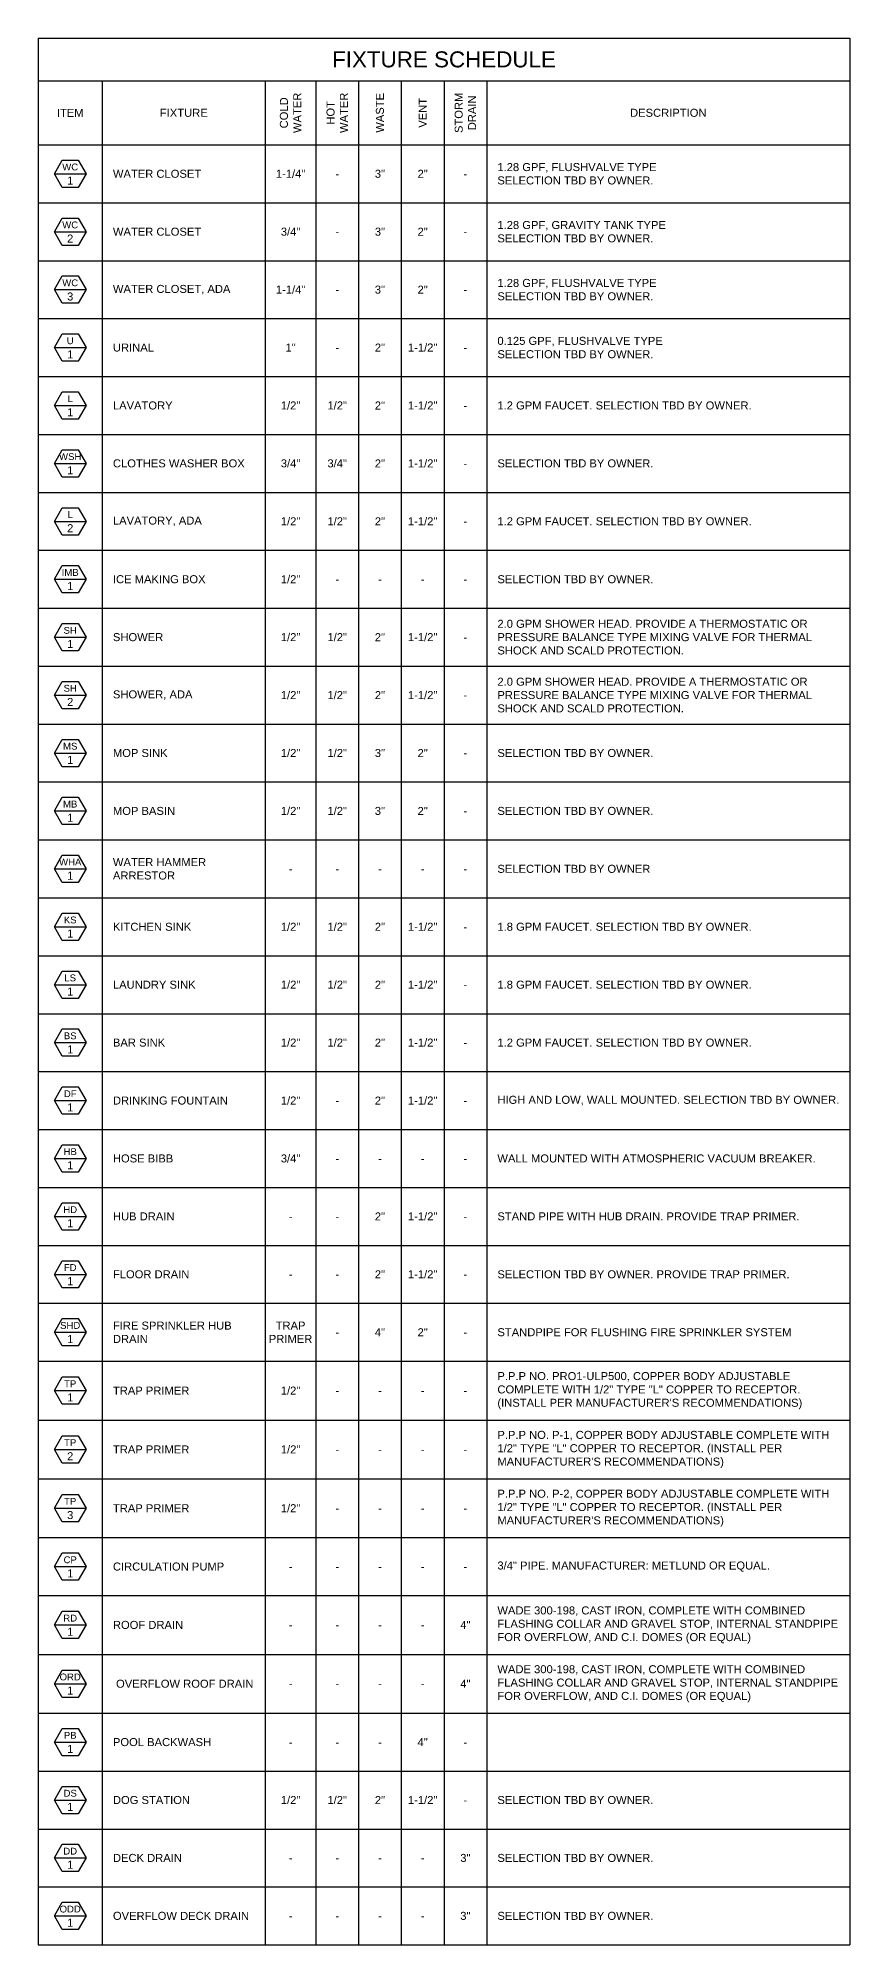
# Model space of a CAD drawing. Header units: inches. Extents: x -402 to -9, y -37 to 148.
# Drawn here: x -24.55 to -15.05, y 94.78 to 117.11 of the extents above; entities that cross this region are included whole.
import ezdxf
from ezdxf.enums import TextEntityAlignment as Align

# ---------------------------------------------------------------- set-up
doc = ezdxf.new("R2010")
doc.units = ezdxf.units.IN
doc.header["$MEASUREMENT"] = 0
doc.layers.add('TABLE', color=13, linetype='Continuous')
doc.styles.add('Arial', font='arial.ttf')
doc.styles.get("Standard").update_dxf_attribs({"font": 'arial.ttf'})

# ---------------------------------------------------------------- blocks, each defined once
blk = doc.blocks.new('Hex-Note2')
at = {"color": 2}
blk.add_lwpolyline([(-0.185, 0), (-0.093, 0.16), (0.093, 0.16), (0.185, 0), (0.093, -0.16), (-0.093, -0.16), (-0.185, 0), (0.185, 0)], dxfattribs=at)
for tag, height, p in [('TAG', 0.08, (0, 0.08)), ('NUM', 0.0938, (0, -0.08))]:
    blk.add_attdef(tag, text='', height=height, dxfattribs=at).set_placement(p, align=Align.MIDDLE_CENTER)
at = {"color": 2, "flags": 1}
for tag, p in [('FIXTURE', (0.257, 0.113)), ('HW_DIA', (0.258, -0.009)), ('CW_DIA', (0.248, -0.142)), ('WASTE', (0.261, -0.29)), ('WSFU', (0.268, -0.425)), ('CWSFU', (0.263, -0.717)), ('DFU', (0.27, -0.573)), ('HWSFU', (0.261, -0.862)), ('VENT', (0.276, -1.008)), ('STROMDRAIN', (0.273, -1.151))]:
    blk.add_attdef(tag, p, '', height=0.0938, dxfattribs=at)

msp = doc.modelspace()

# ---------------------------------------------------------------- linework, layer by layer
at = {"layer": 'TABLE'}
for p, q in [((-24.54934, 117.11073), (-15.04934, 117.11073)), ((-24.54934, 117.11073), (-24.54934, 94.77706)), ((-24.54934, 116.61073), (-15.04934, 116.61073)), ((-23.79934, 116.61073), (-23.79934, 94.77706)), ((-21.89061, 116.61073), (-21.89061, 94.77706)), ((-21.29934, 116.61073), (-21.29934, 94.77706)), ((-20.79934, 116.61073), (-20.79934, 94.77706)), ((-20.29934, 116.61073), (-20.29934, 94.77706)), ((-19.79934, 116.61073), (-19.79934, 94.77706)), ((-19.29934, 116.61073), (-19.29934, 94.77706)), ((-24.54934, 115.86073), (-15.04934, 115.86073)), ((-24.54934, 115.18228), (-15.04934, 115.18228)), ((-24.54934, 114.50383), (-15.04934, 114.50383)), ((-24.54934, 113.82538), (-15.04934, 113.82538)), ((-24.54934, 113.14693), (-15.04934, 113.14693)), ((-24.54934, 112.46848), (-15.04934, 112.46848)), ((-24.54934, 111.79003), (-15.04934, 111.79003)), ((-24.54934, 111.11159), (-15.04934, 111.11159)), ((-24.54934, 110.43314), (-15.04934, 110.43314)), ((-24.54934, 109.75469), (-15.04934, 109.75469)), ((-24.54934, 109.07624), (-15.04934, 109.07624)), ((-24.54934, 108.39779), (-15.04934, 108.39779)), ((-24.54934, 107.71934), (-15.04934, 107.71934)), ((-24.54934, 107.04089), (-15.04934, 107.04089)), ((-24.54934, 106.36245), (-15.04934, 106.36245)), ((-24.54934, 105.684), (-15.04934, 105.684)), ((-24.54934, 105.00555), (-15.04934, 105.00555)), ((-24.54934, 104.3271), (-15.04934, 104.3271)), ((-24.54934, 103.64865), (-15.04934, 103.64865)), ((-24.54934, 102.9702), (-15.04934, 102.9702)), ((-24.54934, 102.29175), (-15.04934, 102.29175)), ((-24.54934, 101.61331), (-15.04934, 101.61331)), ((-24.54934, 100.92451), (-15.04934, 100.92451)), ((-24.54934, 100.23571), (-15.04934, 100.23571)), ((-24.54934, 99.5469), (-15.04934, 99.5469)), ((-24.54934, 98.86846), (-15.04934, 98.86846)), ((-24.54934, 98.17966), (-15.04934, 98.17966)), ((-24.54934, 97.49086), (-15.04934, 97.49086)), ((-24.54934, 96.81241), (-15.04934, 96.81241)), ((-24.54934, 96.13396), (-15.04934, 96.13396)), ((-24.54934, 95.45551), (-15.04934, 95.45551)), ((-24.54934, 94.77706), (-15.04934, 94.77706))]:
    msp.add_line(p, q, dxfattribs=at)
at = {"layer": 'TABLE', "color": 13}
msp.add_line((-15.04934, 117.11073), (-15.04934, 94.77706), dxfattribs=at)

# ---------------------------------------------------------------- block references
at = {"layer": 'TABLE'}
for p, values in [((-24.17434, 115.5215), {'TAG': 'WC', 'NUM': '1'}), ((-24.17434, 114.84305), {'TAG': 'WC', 'NUM': '2'}), ((-24.17434, 114.1646), {'TAG': 'WC', 'NUM': '3'}), ((-24.17434, 113.48616), {'TAG': 'U', 'NUM': '1'}), ((-24.17434, 112.80771), {'TAG': 'L', 'NUM': '1'}), ((-24.17434, 112.12926), {'TAG': 'WSH', 'NUM': '1'}), ((-24.17434, 111.45081), {'TAG': 'L', 'NUM': '2'}), ((-24.17434, 110.77236), {'TAG': 'IMB', 'NUM': '1'}), ((-24.17434, 110.09391), {'TAG': 'SH', 'NUM': '1'}), ((-24.17434, 109.41546), {'TAG': 'SH', 'NUM': '2'}), ((-24.17434, 108.73702), {'TAG': 'MS', 'NUM': '1'}), ((-24.17434, 108.05857), {'TAG': 'MB', 'NUM': '1'}), ((-24.17434, 107.38012), {'TAG': 'WHA', 'NUM': '1'}), ((-24.17434, 106.70167), {'TAG': 'KS', 'NUM': '1'}), ((-24.17434, 106.02322), {'TAG': 'LS', 'NUM': '1'}), ((-24.17434, 105.34477), {'TAG': 'BS', 'NUM': '1'}), ((-24.17434, 104.66632), {'TAG': 'DF', 'NUM': '1'}), ((-24.17434, 103.98788), {'TAG': 'HB', 'NUM': '1'}), ((-24.17434, 103.30943), {'TAG': 'HD', 'NUM': '1'}), ((-24.17434, 102.63098), {'TAG': 'FD', 'NUM': '1'}), ((-24.17434, 101.95253), {'TAG': 'SHD', 'NUM': '1'}), ((-24.17434, 101.26891), {'TAG': 'TP', 'NUM': '1'}), ((-24.17434, 100.58011), {'TAG': 'TP', 'NUM': '2'}), ((-24.17434, 99.8913), {'TAG': 'TP', 'NUM': '3'}), ((-24.17434, 99.20768), {'TAG': 'CP', 'NUM': '1'}), ((-24.17434, 98.52406), {'TAG': 'RD', 'NUM': '1'}), ((-24.17434, 97.83526), {'TAG': 'ORD', 'NUM': '1'}), ((-24.17434, 97.15163), {'TAG': 'PB', 'NUM': '1'}), ((-24.17434, 96.47318), {'TAG': 'DS', 'NUM': '1'}), ((-24.17434, 95.79473), {'TAG': 'DD', 'NUM': '1'}), ((-24.17434, 95.11629), {'TAG': 'ODD', 'NUM': '1'})]:
    msp.add_blockref('Hex-Note2', p, dxfattribs=at).add_auto_attribs(values)

# ---------------------------------------------------------------- texts
at = {"layer": 'TABLE', "style": 'Arial'}
for s, insert, char_height, width, attachment_point in [('FIXTURE SCHEDULE', (-19.79934, 116.86073), 0.1875, 9.38, 5), ('ITEM', (-24.17434, 116.23573), 0.09375, 0.625, 5), ('FIXTURE', (-22.84498, 116.23573), 0.09375, 1.8774798, 5), ('DESCRIPTION', (-17.17434, 116.23573), 0.09375, 4.21875, 5), ('WATER CLOSET', (-23.67434, 115.5215), 0.09375, 1.6587298, 4), ('\\A1;1-1/4"', (-21.59498, 115.5215), 0.09375, 0.5600202, 5), ('-', (-21.04934, 115.5215), 0.09375, 0.46875, 5), ('3"', (-20.54934, 115.5215), 0.09375, 0.46875, 5), ('2"', (-20.04934, 115.5215), 0.09375, 0.46875, 5), ('-', (-19.54934, 115.5215), 0.09375, 0.46875, 5), ('1.28 GPF, FLUSHVALVE TYPE\\PSELECTION TBD BY OWNER.', (-19.17434, 115.5215), 0.09375, 4, 4), ('WATER CLOSET', (-23.67434, 114.84305), 0.09375, 1.6587298, 4), ('3/4"', (-21.59498, 114.84305), 0.09375, 0.5600202, 5), ('-', (-21.04934, 114.84305), 0.09375, 0.46875, 5), ('3"', (-20.54934, 114.84305), 0.09375, 0.46875, 5), ('2"', (-20.04934, 114.84305), 0.09375, 0.46875, 5), ('-', (-19.54934, 114.84305), 0.09375, 0.46875, 5), ('1.28 GPF, GRAVITY TANK TYPE\\PSELECTION TBD BY OWNER.', (-19.17434, 114.84305), 0.09375, 4, 4), ('WATER CLOSET, ADA', (-23.67434, 114.1646), 0.09375, 1.6587298, 4), ('1-1/4"', (-21.59498, 114.1646), 0.09375, 0.5600202, 5), ('-', (-21.04934, 114.1646), 0.09375, 0.46875, 5), ('3"', (-20.54934, 114.1646), 0.09375, 0.46875, 5), ('2"', (-20.04934, 114.1646), 0.09375, 0.46875, 5), ('-', (-19.54934, 114.1646), 0.09375, 0.46875, 5), ('1.28 GPF, FLUSHVALVE TYPE\\PSELECTION TBD BY OWNER.', (-19.17434, 114.1646), 0.09375, 4, 4), ('URINAL', (-23.67434, 113.48616), 0.09375, 1.6587298, 4), ('1"', (-21.59498, 113.48616), 0.09375, 0.5600202, 5), ('-', (-21.04934, 113.48616), 0.09375, 0.46875, 5), ('2"', (-20.54934, 113.48616), 0.09375, 0.46875, 5), ('1-1/2"', (-20.04934, 113.48616), 0.09375, 0.46875, 5), ('-', (-19.54934, 113.48616), 0.09375, 0.46875, 5), ('0.125 GPF, FLUSHVALVE TYPE\\PSELECTION TBD BY OWNER.', (-19.17434, 113.48616), 0.09375, 4, 4), ('LAVATORY', (-23.67434, 112.80771), 0.09375, 1.6587298, 4), ('1/2"', (-21.59498, 112.80771), 0.09375, 0.5600202, 5), ('1/2"', (-21.04934, 112.80771), 0.09375, 0.46875, 5), ('2"', (-20.54934, 112.80771), 0.09375, 0.46875, 5), ('1-1/2"', (-20.04934, 112.80771), 0.09375, 0.46875, 5), ('-', (-19.54934, 112.80771), 0.09375, 0.46875, 5), ('1.2 GPM FAUCET. SELECTION TBD BY OWNER.', (-19.17434, 112.80771), 0.09375, 4, 4), ('CLOTHES WASHER BOX', (-23.67434, 112.12926), 0.09375, 1.6587298, 4), ('3/4"', (-21.59498, 112.12926), 0.09375, 0.5600202, 5), ('3/4"', (-21.04934, 112.12926), 0.09375, 0.46875, 5), ('2"', (-20.54934, 112.12926), 0.09375, 0.46875, 5), ('1-1/2"', (-20.04934, 112.12926), 0.09375, 0.46875, 5), ('-', (-19.54934, 112.12926), 0.09375, 0.46875, 5), ('SELECTION TBD BY OWNER.', (-19.17434, 112.12926), 0.09375, 4, 4), ('LAVATORY, ADA', (-23.67434, 111.45081), 0.09375, 1.6587298, 4), ('1/2"', (-21.59498, 111.45081), 0.09375, 0.5600202, 5), ('1/2"', (-21.04934, 111.45081), 0.09375, 0.46875, 5), ('2"', (-20.54934, 111.45081), 0.09375, 0.46875, 5), ('1-1/2"', (-20.04934, 111.45081), 0.09375, 0.46875, 5), ('-', (-19.54934, 111.45081), 0.09375, 0.46875, 5), ('1.2 GPM FAUCET. SELECTION TBD BY OWNER.', (-19.17434, 111.45081), 0.09375, 4, 4), ('ICE MAKING BOX', (-23.67434, 110.77236), 0.09375, 1.6587298, 4), ('1/2"', (-21.59498, 110.77236), 0.09375, 0.5600202, 5), ('SELECTION TBD BY OWNER.', (-19.17434, 110.77236), 0.09375, 4, 4), ('-', (-21.04934, 110.77236), 0.09375, 0.46875, 5), ('-', (-20.54934, 110.77236), 0.09375, 0.46875, 5), ('-', (-20.04934, 110.77236), 0.09375, 0.46875, 5), ('-', (-19.54934, 110.77236), 0.09375, 0.46875, 5), ('SHOWER', (-23.67434, 110.09391), 0.09375, 1.6587298, 4), ('1/2"', (-21.59498, 110.09391), 0.09375, 0.5600202, 5), ('1/2"', (-21.04934, 110.09391), 0.09375, 0.46875, 5), ('2"', (-20.54934, 110.09391), 0.09375, 0.46875, 5), ('1-1/2"', (-20.04934, 110.09391), 0.09375, 0.46875, 5), ('2.0 GPM SHOWER HEAD. PROVIDE A THERMOSTATIC OR PRESSURE BALANCE TYPE MIXING VALVE FOR THERMAL SHOCK AND SCALD PROTECTION.', (-19.17434, 110.09391), 0.09375, 4, 4), ('-', (-19.54934, 110.09391), 0.09375, 0.46875, 5), ('SHOWER, ADA', (-23.67434, 109.41546), 0.09375, 1.6587298, 4), ('1/2"', (-21.59498, 109.41546), 0.09375, 0.5600202, 5), ('1/2"', (-21.04934, 109.41546), 0.09375, 0.46875, 5), ('2"', (-20.54934, 109.41546), 0.09375, 0.46875, 5), ('1-1/2"', (-20.04934, 109.41546), 0.09375, 0.46875, 5), ('2.0 GPM SHOWER HEAD. PROVIDE A THERMOSTATIC OR PRESSURE BALANCE TYPE MIXING VALVE FOR THERMAL SHOCK AND SCALD PROTECTION.', (-19.17434, 109.41546), 0.09375, 4, 4), ('-', (-19.54934, 109.41546), 0.09375, 0.46875, 5), ('MOP SINK', (-23.67434, 108.73702), 0.09375, 1.6587298, 4), ('1/2"', (-21.59498, 108.73702), 0.09375, 0.5600202, 5), ('1/2"', (-21.04934, 108.73702), 0.09375, 0.46875, 5), ('3"', (-20.54934, 108.73702), 0.09375, 0.46875, 5), ('2"', (-20.04934, 108.73702), 0.09375, 0.46875, 5), ('SELECTION TBD BY OWNER.', (-19.17434, 108.73702), 0.09375, 4, 4), ('-', (-19.54934, 108.73702), 0.09375, 0.46875, 5), ('MOP BASIN', (-23.67434, 108.05857), 0.09375, 1.6587298, 4), ('1/2"', (-21.59498, 108.05857), 0.09375, 0.5600202, 5), ('1/2"', (-21.04934, 108.05857), 0.09375, 0.46875, 5), ('3"', (-20.54934, 108.05857), 0.09375, 0.46875, 5), ('2"', (-20.04934, 108.05857), 0.09375, 0.46875, 5), ('SELECTION TBD BY OWNER.', (-19.17434, 108.05857), 0.09375, 4, 4), ('-', (-19.54934, 108.05857), 0.09375, 0.46875, 5), ('WATER HAMMER ARRESTOR', (-23.67434, 107.38012), 0.09375, 1.6587298, 4), ('SELECTION TBD BY OWNER', (-19.17434, 107.38012), 0.09375, 4, 4), ('-', (-21.59498, 107.38012), 0.09375, 0.5600202, 5), ('-', (-21.04934, 107.38012), 0.09375, 0.46875, 5), ('-', (-20.54934, 107.38012), 0.09375, 0.46875, 5), ('-', (-20.04934, 107.38012), 0.09375, 0.46875, 5), ('-', (-19.54934, 107.38012), 0.09375, 0.46875, 5), ('KITCHEN SINK', (-23.67434, 106.70167), 0.09375, 1.6587298, 4), ('1/2"', (-21.59498, 106.70167), 0.09375, 0.5600202, 5), ('1/2"', (-21.04934, 106.70167), 0.09375, 0.46875, 5), ('2"', (-20.54934, 106.70167), 0.09375, 0.46875, 5), ('1-1/2"', (-20.04934, 106.70167), 0.09375, 0.46875, 5), ('-', (-19.54934, 106.70167), 0.09375, 0.46875, 5), ('1.8 GPM FAUCET. SELECTION TBD BY OWNER.', (-19.17434, 106.70167), 0.09375, 4, 4), ('LAUNDRY SINK', (-23.67434, 106.02322), 0.09375, 1.6587298, 4), ('1/2"', (-21.59498, 106.02322), 0.09375, 0.5600202, 5), ('1/2"', (-21.04934, 106.02322), 0.09375, 0.46875, 5), ('2"', (-20.54934, 106.02322), 0.09375, 0.46875, 5), ('1-1/2"', (-20.04934, 106.02322), 0.09375, 0.46875, 5), ('-', (-19.54934, 106.02322), 0.09375, 0.46875, 5), ('1.8 GPM FAUCET. SELECTION TBD BY OWNER.', (-19.17434, 106.02322), 0.09375, 4, 4), ('BAR SINK', (-23.67434, 105.34477), 0.09375, 1.6587298, 4), ('1/2"', (-21.59498, 105.34477), 0.09375, 0.5600202, 5), ('1/2"', (-21.04934, 105.34477), 0.09375, 0.46875, 5), ('2"', (-20.54934, 105.34477), 0.09375, 0.46875, 5), ('1-1/2"', (-20.04934, 105.34477), 0.09375, 0.46875, 5), ('-', (-19.54934, 105.34477), 0.09375, 0.46875, 5), ('1.2 GPM FAUCET. SELECTION TBD BY OWNER.', (-19.17434, 105.34477), 0.09375, 4, 4), ('DRINKING FOUNTAIN', (-23.67434, 104.66632), 0.09375, 1.6587298, 4), ('1/2"', (-21.59498, 104.66632), 0.09375, 0.5600202, 5), ('-', (-21.04934, 104.66632), 0.09375, 0.46875, 5), ('2"', (-20.54934, 104.66632), 0.09375, 0.46875, 5), ('1-1/2"', (-20.04934, 104.66632), 0.09375, 0.46875, 5), ('-', (-19.54934, 104.66632), 0.09375, 0.46875, 5), ('HIGH AND LOW, WALL MOUNTED. SELECTION TBD BY OWNER.', (-19.17434, 104.66632), 0.09375, 4, 4), ('HOSE BIBB', (-23.67434, 103.98788), 0.09375, 1.6587298, 4), ('3/4"', (-21.59498, 103.98788), 0.09375, 0.5600202, 5), ('-', (-21.04934, 103.98788), 0.09375, 0.46875, 5), ('-', (-20.54934, 103.98788), 0.09375, 0.46875, 5), ('-', (-20.04934, 103.98788), 0.09375, 0.46875, 5), ('-', (-19.54934, 103.98788), 0.09375, 0.46875, 5), ('WALL MOUNTED WITH ATMOSPHERIC VACUUM BREAKER.', (-19.17434, 103.98788), 0.09375, 4, 4), ('HUB DRAIN', (-23.67434, 103.30943), 0.09375, 1.6587298, 4), ('-', (-21.59498, 103.30943), 0.09375, 0.5600202, 5), ('-', (-21.04934, 103.30943), 0.09375, 0.46875, 5), ('2"', (-20.54934, 103.30943), 0.09375, 0.46875, 5), ('1-1/2"', (-20.04934, 103.30943), 0.09375, 0.46875, 5), ('-', (-19.54934, 103.30943), 0.09375, 0.46875, 5), ('STAND PIPE WITH HUB DRAIN. PROVIDE TRAP PRIMER.', (-19.17434, 103.30943), 0.09375, 4, 4), ('FLOOR DRAIN', (-23.67434, 102.63098), 0.09375, 1.6587298, 4), ('-', (-21.59498, 102.63098), 0.09375, 0.5600202, 5), ('-', (-21.04934, 102.63098), 0.09375, 0.46875, 5), ('2"', (-20.54934, 102.63098), 0.09375, 0.46875, 5), ('1-1/2"', (-20.04934, 102.63098), 0.09375, 0.46875, 5), ('-', (-19.54934, 102.63098), 0.09375, 0.46875, 5), ('SELECTION TBD BY OWNER. PROVIDE TRAP PRIMER.', (-19.17434, 102.63098), 0.09375, 4, 4), ('FIRE SPRINKLER HUB DRAIN', (-23.67434, 101.95253), 0.09375, 1.6587298, 4), ('TRAP PRIMER', (-21.59498, 101.95253), 0.09375, 0.5600202, 5), ('-', (-21.04934, 101.95253), 0.09375, 0.46875, 5), ('4"', (-20.54934, 101.95253), 0.09375, 0.46875, 5), ('2"', (-20.04934, 101.95253), 0.09375, 0.46875, 5), ('-', (-19.54934, 101.95253), 0.09375, 0.46875, 5), ('STANDPIPE FOR FLUSHING FIRE SPRINKLER SYSTEM', (-19.17434, 101.95253), 0.09375, 4, 4), ('P.P.P NO. PRO1-ULP500, COPPER BODY ADJUSTABLE COMPLETE WITH 1/2" TYPE "L" COPPER TO RECEPTOR. (INSTALL PER MANUFACTURER\'S RECOMMENDATIONS)', (-19.17434, 101.26891), 0.09375, 4, 4), ('TRAP PRIMER', (-23.67434, 101.26891), 0.09375, 1.6587298, 4), ('1/2"', (-21.59498, 101.26891), 0.09375, 0.5600202, 5), ('-', (-21.04934, 101.26891), 0.09375, 0.46875, 5), ('-', (-20.54934, 101.26891), 0.09375, 0.46875, 5), ('-', (-20.04934, 101.26891), 0.09375, 0.46875, 5), ('-', (-19.54934, 101.26891), 0.09375, 0.46875, 5), ('P.P.P NO. P-1, COPPER BODY ADJUSTABLE COMPLETE WITH 1/2" TYPE "L" COPPER TO RECEPTOR. (INSTALL PER MANUFACTURER\'S RECOMMENDATIONS)', (-19.17434, 100.58011), 0.09375, 4, 4), ('TRAP PRIMER', (-23.67434, 100.58011), 0.09375, 1.6587298, 4), ('1/2"', (-21.59498, 100.58011), 0.09375, 0.5600202, 5), ('-', (-21.04934, 100.58011), 0.09375, 0.46875, 5), ('-', (-20.54934, 100.58011), 0.09375, 0.46875, 5), ('-', (-20.04934, 100.58011), 0.09375, 0.46875, 5), ('-', (-19.54934, 100.58011), 0.09375, 0.46875, 5), ('P.P.P NO. P-2, COPPER BODY ADJUSTABLE COMPLETE WITH 1/2" TYPE "L" COPPER TO RECEPTOR. (INSTALL PER MANUFACTURER\'S RECOMMENDATIONS)', (-19.17434, 99.8913), 0.09375, 4, 4), ('TRAP PRIMER', (-23.67434, 99.8913), 0.09375, 1.6587298, 4), ('1/2"', (-21.59498, 99.8913), 0.09375, 0.5600202, 5), ('-', (-21.04934, 99.8913), 0.09375, 0.46875, 5), ('-', (-20.54934, 99.8913), 0.09375, 0.46875, 5), ('-', (-20.04934, 99.8913), 0.09375, 0.46875, 5), ('-', (-19.54934, 99.8913), 0.09375, 0.46875, 5), ('CIRCULATION PUMP', (-23.67434, 99.20768), 0.09375, 1.6587298, 4), ('-', (-21.59498, 99.20768), 0.09375, 0.5600202, 5), ('-', (-21.04934, 99.20768), 0.09375, 0.46875, 5), ('-', (-20.54934, 99.20768), 0.09375, 0.46875, 5), ('-', (-20.04934, 99.20768), 0.09375, 0.46875, 5), ('-', (-19.54934, 99.20768), 0.09375, 0.46875, 5), ('3/4" PIPE. MANUFACTURER: METLUND OR EQUAL.', (-19.17434, 99.20768), 0.09375, 4, 4), ('WADE 300-198, CAST IRON, COMPLETE WITH COMBINED FLASHING COLLAR AND GRAVEL STOP, INTERNAL STANDPIPE FOR OVERFLOW, AND C.I. DOMES (OR EQUAL)', (-19.17434, 98.52406), 0.09375, 4, 4), ('ROOF DRAIN ', (-23.67434, 98.52406), 0.09375, 1.6587298, 4), ('-', (-21.59498, 98.52406), 0.09375, 0.5600202, 5), ('-', (-21.04934, 98.52406), 0.09375, 0.46875, 5), ('-', (-20.54934, 98.52406), 0.09375, 0.46875, 5), ('-', (-20.04934, 98.52406), 0.09375, 0.46875, 5), ('4"', (-19.54934, 98.52406), 0.09375, 0.46875, 5), ('WADE 300-198, CAST IRON, COMPLETE WITH COMBINED FLASHING COLLAR AND GRAVEL STOP, INTERNAL STANDPIPE FOR OVERFLOW, AND C.I. DOMES (OR EQUAL)', (-19.17434, 97.83526), 0.09375, 4, 4), (' OVERFLOW ROOF DRAIN', (-23.67434, 97.83526), 0.09375, 1.6587298, 4), ('-', (-21.59498, 97.83526), 0.09375, 0.5600202, 5), ('-', (-21.04934, 97.83526), 0.09375, 0.46875, 5), ('-', (-20.54934, 97.83526), 0.09375, 0.46875, 5), ('-', (-20.04934, 97.83526), 0.09375, 0.46875, 5), ('4"', (-19.54934, 97.83526), 0.09375, 0.46875, 5), ('POOL BACKWASH', (-23.67434, 97.15163), 0.09375, 1.6587298, 4), ('4"', (-20.04934, 97.15163), 0.09375, 0.46875, 5), ('-', (-21.59498, 97.15163), 0.09375, 0.5600202, 5), ('-', (-21.04934, 97.15163), 0.09375, 0.46875, 5), ('-', (-20.54934, 97.15163), 0.09375, 0.46875, 5), ('-', (-19.54934, 97.15163), 0.09375, 0.46875, 5), ('DOG STATION', (-23.67434, 96.47318), 0.09375, 1.6587298, 4), ('\\A1;1/2"', (-21.59498, 96.47318), 0.09375, 0.5600202, 5), ('\\A1;1/2" ', (-21.04934, 96.47318), 0.09375, 0.46875, 5), ('2"', (-20.54934, 96.47318), 0.09375, 0.46875, 5), ('1-1/2"', (-20.04934, 96.47318), 0.09375, 0.46875, 5), ('SELECTION TBD BY OWNER.', (-19.17434, 96.47318), 0.09375, 4, 4), ('-', (-19.54934, 96.47318), 0.09375, 0.46875, 5), ('DECK DRAIN', (-23.67434, 95.79473), 0.09375, 1.6587298, 4), ('3"', (-19.54934, 95.79473), 0.09375, 0.46875, 5), ('SELECTION TBD BY OWNER.', (-19.17434, 95.79473), 0.09375, 4, 4), ('-', (-21.59498, 95.79473), 0.09375, 0.5600202, 5), ('-', (-21.04934, 95.79473), 0.09375, 0.46875, 5), ('-', (-20.54934, 95.79473), 0.09375, 0.46875, 5), ('-', (-20.04934, 95.79473), 0.09375, 0.46875, 5), ('OVERFLOW DECK DRAIN', (-23.67434, 95.11629), 0.09375, 1.6587298, 4), ('3"', (-19.54934, 95.11629), 0.09375, 0.46875, 5), ('SELECTION TBD BY OWNER.', (-19.17434, 95.11629), 0.09375, 4, 4), ('-', (-21.59498, 95.11629), 0.09375, 0.5600202, 5), ('-', (-21.04934, 95.11629), 0.09375, 0.46875, 5), ('-', (-20.54934, 95.11629), 0.09375, 0.46875, 5), ('-', (-20.04934, 95.11629), 0.09375, 0.46875, 5)]:
    msp.add_mtext(s, dxfattribs=dict(at, insert=insert, char_height=char_height, width=width, attachment_point=attachment_point))
at = {"layer": 'TABLE', "char_height": 0.09375, "width": 0.71875, "attachment_point": 5, "rotation": 90, "style": 'Arial'}
for s, insert in [('COLD WATER', (-21.59498, 116.23573)), ('HOT WATER', (-21.04934, 116.23573)), ('WASTE', (-20.54934, 116.23573)), ('VENT', (-20.04934, 116.23573)), ('STORM DRAIN', (-19.54934, 116.23573))]:
    msp.add_mtext(s, dxfattribs=dict(at, insert=insert))

doc.saveas('drawing.dxf')
